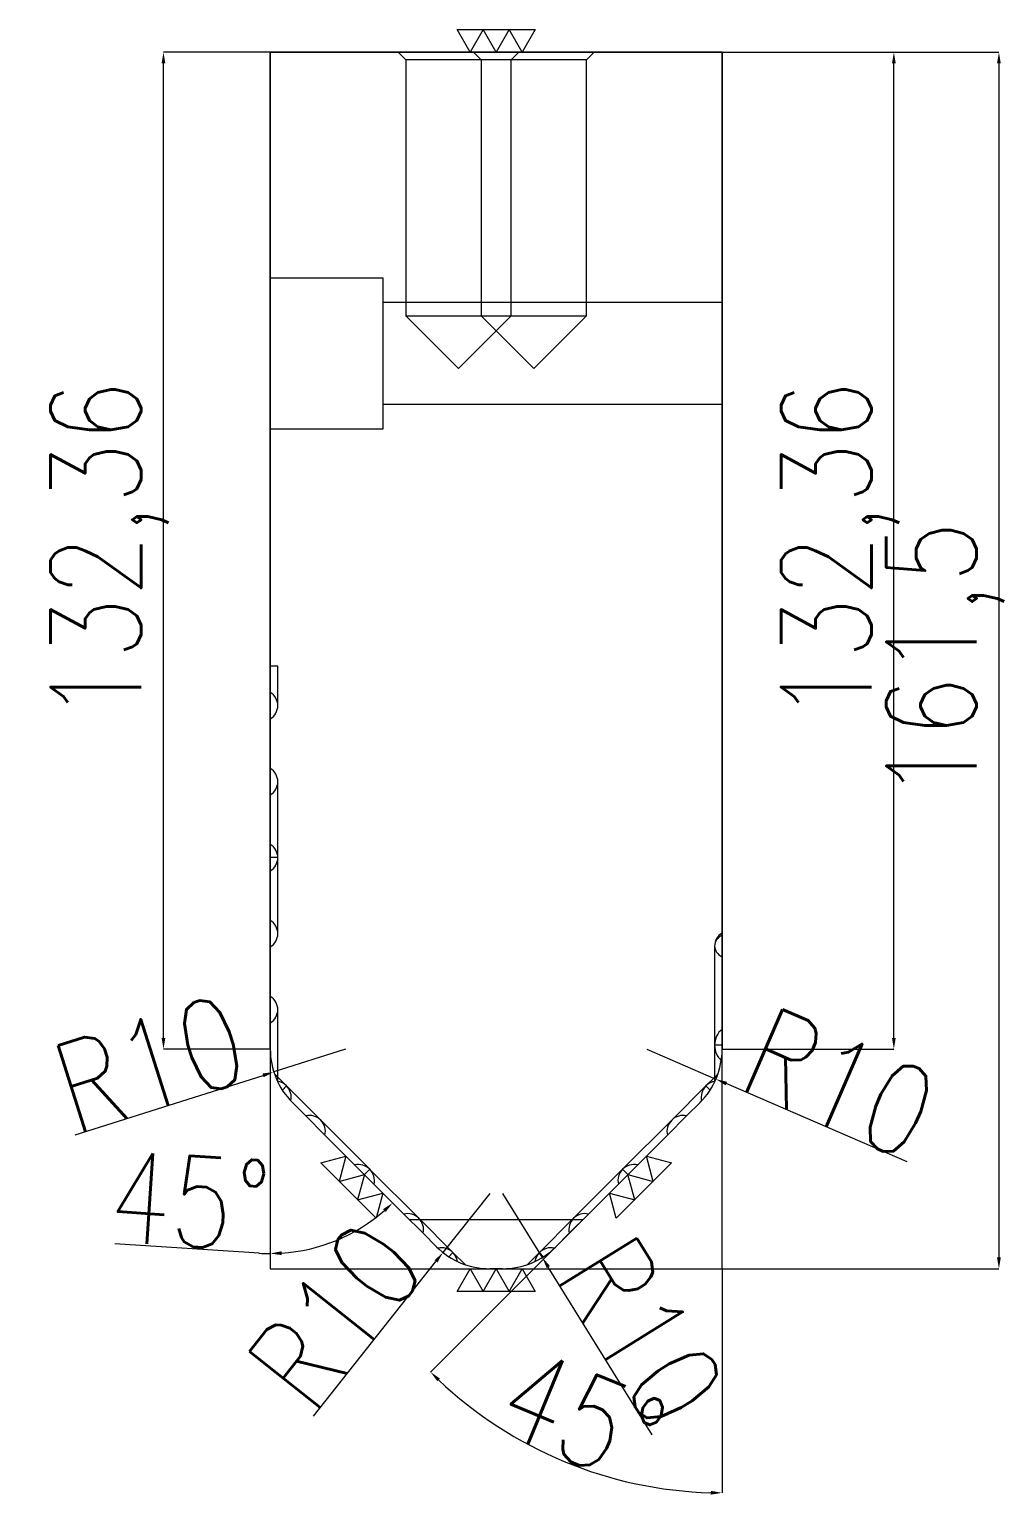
# Model space of a CAD drawing. Header units: millimetres. Extents: x -11315 to -10468, y 63511 to 64027.
# Drawn here: x -11315.1 to -11185.6, y 63510.9 to 63707.1 of the extents above; entities that cross this region are included whole.
import ezdxf

# ---------------------------------------------------------------- set-up
doc = ezdxf.new("R2010")
doc.units = ezdxf.units.MM
doc.linetypes.add('DASHED', pattern=[0])
doc.layers.add('DIM', color=4, linetype='Continuous', lineweight=20)
doc.layers.add('PUNCH', color=2, linetype='Continuous', lineweight=20)
doc.styles.add('TXT', font='txt.shx', dxfattribs={"width": 0.8, "bigfont": 'ctxt.shx'})
doc.dimstyles.new('零件', dxfattribs={"dimscale": 1.5, "dimtxt": 8, "dimasz": 1, "dimexe": 0, "dimexo": 0, "dimgap": 0, "dimtad": 1, "dimtxsty": 'TXT', "dimcen": 0, "dimclrd": 252, "dimclre": 252, "dimclrt": 4, "dimazin": 3, "dimtp": 0.001, "dimtm": 0.001, "dimtfac": 1, "dimtmove": 0, "dimatfit": 3, "dimlwd": 5, "dimlwe": 5})

# ---------------------------------------------------------------- blocks, each defined once
blk = doc.blocks.new('*D1111')
at = {"layer": 'Defpoints', "color": 0}
for p in [(-11223.09, 63704.1), (-11223.09, 63542.6), (-11186.33, 63542.6)]:
    blk.add_point(p, dxfattribs=at)
at = {"layer": 'DIM', "color": 252, "linetype": 'Continuous', "lineweight": 5}
for p, q in [((-11223.09, 63704.1), (-11186.33, 63704.1)), ((-11186.33, 63702.6), (-11186.33, 63544.1)), ((-11223.09, 63542.6), (-11186.33, 63542.6))]:
    blk.add_line(p, q, dxfattribs=at)
at = {"layer": 'DIM', "color": 252}
for points in [[(-11186.08, 63702.6), (-11186.58, 63702.6), (-11186.33, 63704.1)], [(-11186.58, 63544.1), (-11186.08, 63544.1), (-11186.33, 63542.6)]]:
    blk.add_solid(points, dxfattribs=at)
at = {"layer": 'DIM', "color": 4, "lineweight": 5, "insert": (-11193.47, 63623.35), "char_height": 12, "attachment_point": 5, "rotation": 90, "style": 'TXT'}
blk.add_mtext('161,5', dxfattribs=at)
blk = doc.blocks.new('*D1116')
at = {"layer": 'Defpoints', "color": 0}
for p in [(-11283.09, 63704.1), (-11275.82, 63560.34), (-11265.35, 63549.86), (-11271.59, 63547.7), (-11283.09, 63542.6)]:
    blk.add_point(p, dxfattribs=at)
at = {"layer": 'DIM', "color": 252, "linetype": 'Continuous', "lineweight": 5}
blk.add_line((-11284.58, 63544.67), (-11303.74, 63545.92), dxfattribs=at)
for start, end in [(273.7399, 311.2601), (266.2601, 270)]:
    blk.add_arc((-11283.09, 63567.6), 22.98, start, end, dxfattribs=at)
at = {"layer": 'DIM', "color": 252}
for points in [[(-11267.76, 63550.14), (-11268.1, 63550.51), (-11266.83, 63551.35)], [(-11281.59, 63544.92), (-11281.58, 63544.42), (-11283.09, 63544.62)]]:
    blk.add_solid(points, dxfattribs=at)
at = {"layer": 'DIM', "color": 4, "lineweight": 5, "insert": (-11293.75, 63551.56), "char_height": 12, "attachment_point": 5, "rotation": 356.2601, "style": 'TXT'}
blk.add_mtext('45%%d', dxfattribs=at)
blk = doc.blocks.new('*D1117')
at = {"layer": 'Defpoints', "color": 0}
for p in [(-11223.09, 63704.1), (-11227.79, 63562.89), (-11230.35, 63560.34), (-11223.09, 63542.6), (-11250.46, 63520.19)]:
    blk.add_point(p, dxfattribs=at)
at = {"layer": 'DIM', "color": 252, "linetype": 'Continuous', "lineweight": 5}
for p, q in [((-11230.35, 63560.34), (-11261.8, 63528.89)), ((-11223.09, 63542.6), (-11223.09, 63512.85))]:
    blk.add_line(p, q, dxfattribs=at)
blk.add_arc((-11223.09, 63567.6), 54.75, 226.5698, 268.4302, dxfattribs=at)
at = {"layer": 'DIM', "color": 252}
for points in [[(-11260.55, 63528.02), (-11260.9, 63527.66), (-11261.8, 63528.89)], [(-11224.59, 63512.62), (-11224.58, 63513.12), (-11223.09, 63512.85)]]:
    blk.add_solid(points, dxfattribs=at)
at = {"layer": 'DIM', "color": 4, "lineweight": 5, "insert": (-11241.63, 63522.83), "char_height": 12, "attachment_point": 5, "rotation": 337.5, "style": 'TXT'}
blk.add_mtext('45%%d', dxfattribs=at)
blk = doc.blocks.new('*D1118')
at = {"layer": 'Defpoints', "color": 0}
for p in [(-11253.94, 63552.6), (-11260.15, 63544.76)]:
    blk.add_point(p, dxfattribs=at)
at = {"layer": 'DIM', "color": 252, "linetype": 'Continuous', "lineweight": 5}
for p, q in [((-11253.94, 63552.6), (-11260.15, 63544.76)), ((-11277.33, 63523.05), (-11261.08, 63543.58))]:
    blk.add_line(p, q, dxfattribs=at)
at = {"layer": 'DIM', "color": 252}
blk.add_solid([(-11260.89, 63543.43), (-11261.28, 63543.74), (-11260.15, 63544.76)], dxfattribs=at)
at = {"layer": 'DIM', "color": 4, "lineweight": 5, "insert": (-11274.38, 63536.46), "char_height": 12, "attachment_point": 5, "rotation": 51.6336, "style": 'TXT'}
blk.add_mtext('R10', dxfattribs=at)
blk = doc.blocks.new('*D1119')
at = {"layer": 'Defpoints', "color": 0}
for p in [(-11252.23, 63552.6), (-11246.96, 63544.1)]:
    blk.add_point(p, dxfattribs=at)
at = {"layer": 'DIM', "color": 252, "linetype": 'Continuous', "lineweight": 5}
for p, q in [((-11252.23, 63552.6), (-11246.96, 63544.1)), ((-11232.37, 63520.57), (-11246.17, 63542.83))]:
    blk.add_line(p, q, dxfattribs=at)
at = {"layer": 'DIM', "color": 252}
blk.add_solid([(-11245.95, 63542.96), (-11246.38, 63542.7), (-11246.96, 63544.1)], dxfattribs=at)
at = {"layer": 'DIM', "color": 4, "lineweight": 5, "insert": (-11233.77, 63534.23), "char_height": 12, "attachment_point": 5, "rotation": 301.8036, "style": 'TXT'}
blk.add_mtext('R10', dxfattribs=at)
blk = doc.blocks.new('*D1120')
at = {"layer": 'Defpoints', "color": 0}
for p in [(-11233.09, 63571.74), (-11223.91, 63567.77)]:
    blk.add_point(p, dxfattribs=at)
at = {"layer": 'DIM', "color": 252, "linetype": 'Continuous', "lineweight": 5}
for p, q in [((-11233.09, 63571.74), (-11223.91, 63567.77)), ((-11198.5, 63556.78), (-11222.53, 63567.18))]:
    blk.add_line(p, q, dxfattribs=at)
at = {"layer": 'DIM', "color": 252}
blk.add_solid([(-11222.43, 63567.41), (-11222.63, 63566.95), (-11223.91, 63567.77)], dxfattribs=at)
at = {"layer": 'DIM', "color": 4, "lineweight": 5, "insert": (-11207.44, 63567.19), "char_height": 12, "attachment_point": 5, "rotation": 336.6094, "style": 'TXT'}
blk.add_mtext('R10', dxfattribs=at)
blk = doc.blocks.new('*D1121')
at = {"layer": 'Defpoints', "color": 0}
for p in [(-11273.09, 63571.74), (-11282.62, 63568.72)]:
    blk.add_point(p, dxfattribs=at)
at = {"layer": 'DIM', "color": 252, "linetype": 'Continuous', "lineweight": 5}
for p, q in [((-11273.09, 63571.74), (-11282.62, 63568.72)), ((-11309.01, 63560.36), (-11284.05, 63568.27))]:
    blk.add_line(p, q, dxfattribs=at)
at = {"layer": 'DIM', "color": 252}
blk.add_solid([(-11283.97, 63568.03), (-11284.12, 63568.51), (-11282.62, 63568.72)], dxfattribs=at)
at = {"layer": 'DIM', "color": 4, "lineweight": 5, "insert": (-11299.06, 63569.8), "char_height": 12, "attachment_point": 5, "rotation": 17.5885, "style": 'TXT'}
blk.add_mtext('R10', dxfattribs=at)
blk = doc.blocks.new('*D1122')
at = {"layer": 'Defpoints', "color": 0}
for p in [(-11223.09, 63704.1), (-11200.28, 63704.1), (-11223.09, 63571.74)]:
    blk.add_point(p, dxfattribs=at)
at = {"layer": 'DIM', "color": 252, "linetype": 'Continuous', "lineweight": 5}
for p, q in [((-11223.09, 63704.1), (-11200.28, 63704.1)), ((-11200.28, 63573.24), (-11200.28, 63702.6)), ((-11223.09, 63571.74), (-11200.28, 63571.74))]:
    blk.add_line(p, q, dxfattribs=at)
at = {"layer": 'DIM', "color": 252}
for points in [[(-11200.03, 63702.6), (-11200.53, 63702.6), (-11200.28, 63704.1)], [(-11200.53, 63573.24), (-11200.03, 63573.24), (-11200.28, 63571.74)]]:
    blk.add_solid(points, dxfattribs=at)
at = {"layer": 'DIM', "color": 4, "lineweight": 5, "insert": (-11207.42, 63637.92), "char_height": 12, "attachment_point": 5, "rotation": 90, "style": 'TXT'}
blk.add_mtext('132,36', dxfattribs=at)
blk = doc.blocks.new('*D1123')
at = {"layer": 'Defpoints', "color": 0}
for p in [(-11297.27, 63704.1), (-11283.09, 63704.1), (-11283.09, 63571.74)]:
    blk.add_point(p, dxfattribs=at)
at = {"layer": 'DIM', "color": 252, "linetype": 'Continuous', "lineweight": 5}
for p, q in [((-11283.09, 63704.1), (-11297.27, 63704.1)), ((-11297.27, 63573.24), (-11297.27, 63702.6)), ((-11283.09, 63571.74), (-11297.27, 63571.74))]:
    blk.add_line(p, q, dxfattribs=at)
at = {"layer": 'DIM', "color": 252}
for points in [[(-11297.02, 63702.6), (-11297.52, 63702.6), (-11297.27, 63704.1)], [(-11297.52, 63573.24), (-11297.02, 63573.24), (-11297.27, 63571.74)]]:
    blk.add_solid(points, dxfattribs=at)
at = {"layer": 'DIM', "color": 4, "lineweight": 5, "insert": (-11304.42, 63637.92), "char_height": 12, "attachment_point": 5, "rotation": 90, "style": 'TXT'}
blk.add_mtext('132,36', dxfattribs=at)

msp = doc.modelspace()

# ---------------------------------------------------------------- linework, layer by layer
at = {"layer": 'DIM', "linetype": 'Continuous', "lineweight": 5}
for points in [[(-11247.889, 63707.101), (-11249.621, 63704.101), (-11251.353, 63707.101), (-11253.085, 63704.101), (-11254.817, 63707.101), (-11256.549, 63704.101), (-11258.281, 63707.101), (-11247.889, 63707.101)], [(-11276.381, 63556.654), (-11273.035, 63557.551), (-11273.931, 63554.205), (-11270.585, 63555.101), (-11271.482, 63551.755), (-11268.136, 63552.652), (-11269.032, 63549.306), (-11276.381, 63556.654)], [(-11237.138, 63549.306), (-11238.035, 63552.652), (-11234.689, 63551.755), (-11235.585, 63555.101), (-11232.239, 63554.205), (-11233.136, 63557.551), (-11229.79, 63556.654), (-11237.138, 63549.306)], [(-11258.281, 63539.601), (-11256.549, 63542.601), (-11254.817, 63539.601), (-11253.085, 63542.601), (-11251.353, 63539.601), (-11249.621, 63542.601), (-11247.889, 63539.601), (-11258.281, 63539.601)]]:
    msp.add_lwpolyline(points, close=True, dxfattribs=at)
at = {"layer": 'DIM', "color": 252, "linetype": 'DASHED', "lineweight": 5, "ltscale": 0.554867}
msp.add_lwpolyline([(-11283.085, 63542.601), (-11223.085, 63542.601), (-11223.085, 63704.101), (-11283.085, 63704.101)], close=True, dxfattribs=at)
at = {"layer": 'PUNCH', "color": 11, "linetype": 'Continuous', "lineweight": 5}
for p, q in [((-11283.085, 63704.101), (-11223.085, 63704.101)), ((-11283.085, 63615.606), (-11283.085, 63619.101)), ((-11283.085, 63605.514), (-11283.085, 63609.008)), ((-11283.085, 63585.336), (-11283.085, 63588.83)), ((-11283.085, 63575.244), (-11283.085, 63578.738)), ((-11280.156, 63564.672), (-11278.376, 63562.892)), ((-11227.795, 63562.892), (-11226.014, 63564.672)), ((-11278.376, 63562.892), (-11275.822, 63560.338)), ((-11230.348, 63560.338), (-11227.795, 63562.892)), ((-11275.822, 63560.338), (-11265.348, 63549.864)), ((-11240.822, 63549.864), (-11230.348, 63560.338)), ((-11265.348, 63549.864), (-11262.795, 63547.311)), ((-11243.376, 63547.311), (-11240.822, 63549.864)), ((-11262.795, 63547.311), (-11261.014, 63545.53)), ((-11245.156, 63545.53), (-11243.376, 63547.311))]:
    msp.add_line(p, q, dxfattribs=at)
at = {"layer": 'PUNCH', "color": 5, "linetype": 'DASHED', "lineweight": 5, "ltscale": 0.554867}
for p, q in [((-11266.085, 63704.101), (-11265.088, 63703.104)), ((-11256.085, 63704.101), (-11255.088, 63703.104)), ((-11251.082, 63703.104), (-11250.085, 63704.101)), ((-11241.082, 63703.104), (-11240.085, 63704.101)), ((-11265.088, 63703.104), (-11265.088, 63669.101)), ((-11255.089, 63703.104), (-11265.088, 63703.104)), ((-11255.088, 63703.104), (-11255.088, 63669.101)), ((-11241.082, 63703.104), (-11255.088, 63703.104)), ((-11251.082, 63669.101), (-11251.082, 63703.104)), ((-11241.082, 63669.101), (-11241.082, 63703.104)), ((-11265.088, 63669.101), (-11258.085, 63662.098)), ((-11265.088, 63669.101), (-11255.088, 63669.101)), ((-11258.085, 63662.098), (-11251.082, 63669.101)), ((-11255.088, 63669.101), (-11248.085, 63662.098)), ((-11255.088, 63669.101), (-11241.082, 63669.101)), ((-11248.085, 63662.098), (-11241.082, 63669.101))]:
    msp.add_line(p, q, dxfattribs=at)
at = {"layer": 'PUNCH', "color": 31, "linetype": 'DASHED', "lineweight": 5, "ltscale": 0.554867}
for p, q in [((-11268.085, 63674.101), (-11283.085, 63674.101)), ((-11268.085, 63654.101), (-11268.085, 63674.101)), ((-11223.085, 63670.851), (-11268.085, 63670.851)), ((-11268.085, 63657.351), (-11223.085, 63657.351)), ((-11283.085, 63654.101), (-11268.085, 63654.101))]:
    msp.add_line(p, q, dxfattribs=at)
at = {"layer": 'PUNCH', "color": 11, "linetype": 'DASHED', "lineweight": 5, "ltscale": 0.554867}
for p, q in [((-11282.085, 63622.601), (-11283.085, 63622.601)), ((-11282.085, 63617.354), (-11282.085, 63622.601)), ((-11282.085, 63597.172), (-11282.085, 63607.261)), ((-11282.085, 63597.172), (-11283.085, 63597.172)), ((-11282.085, 63587.084), (-11282.085, 63597.172)), ((-11224.085, 63585.439), (-11224.085, 63572.281)), ((-11282.085, 63567.384), (-11282.085, 63576.991)), ((-11224.085, 63572.281), (-11224.085, 63567.991)), ((-11223.085, 63572.281), (-11224.085, 63572.281)), ((-11282.531, 63568.462), (-11282.531, 63568.462)), ((-11282.531, 63568.461), (-11282.531, 63568.462)), ((-11280.934, 63566.864), (-11282.531, 63568.461)), ((-11280.934, 63566.864), (-11281.484, 63566.315)), ((-11276.392, 63562.322), (-11280.934, 63566.864)), ((-11225.237, 63566.864), (-11229.779, 63562.322)), ((-11224.053, 63568.047), (-11225.237, 63566.864)), ((-11224.687, 63566.315), (-11225.237, 63566.864)), ((-11224.085, 63567.991), (-11224.085, 63567.384)), ((-11224.053, 63568.047), (-11224.053, 63568.047)), ((-11269.878, 63555.808), (-11276.392, 63562.322)), ((-11229.779, 63562.322), (-11236.292, 63555.808)), ((-11270.585, 63555.101), (-11269.878, 63555.808)), ((-11269.777, 63555.707), (-11269.878, 63555.808)), ((-11263.365, 63549.295), (-11269.777, 63555.707)), ((-11236.292, 63555.808), (-11242.806, 63549.295)), ((-11235.585, 63555.101), (-11236.292, 63555.808)), ((-11241.585, 63549.101), (-11264.585, 63549.101)), ((-11258.822, 63544.752), (-11263.364, 63549.295)), ((-11242.806, 63549.295), (-11247.348, 63544.752)), ((-11259.372, 63544.203), (-11258.822, 63544.752)), ((-11257.225, 63543.155), (-11258.822, 63544.752)), ((-11247.348, 63544.752), (-11248.946, 63543.155)), ((-11247.348, 63544.752), (-11246.799, 63544.203)), ((-11248.946, 63543.155), (-11248.946, 63543.155)), ((-11248.946, 63543.155), (-11248.946, 63543.155))]:
    msp.add_line(p, q, dxfattribs=at)
msp.add_arc((-11222.085, 63585.439), 2, 120, 180, dxfattribs=at)
at = {"layer": 'PUNCH', "color": 11, "linetype": 'Continuous', "lineweight": 5}
for centre, start, end in [((-11273.085, 63571.743), 180, 225), ((-11233.085, 63571.743), 315, 0), ((-11253.943, 63552.601), 225, 270), ((-11252.227, 63552.601), 270, 315)]:
    msp.add_arc(centre, 10, start, end, dxfattribs=at)
for centre, major_axis, ratio, start_param, end_param in [((-11284.085, 63617.354), (0, 2.018), 0.991074, 3.6651914, 5.7595865), ((-11284.085, 63607.261), (0, -2.018), 0.991074, 0.5235988, 2.6179939), ((-11284.085, 63587.084), (0, 2.018), 0.991074, 3.6651914, 5.7595865), ((-11284.085, 63576.991), (0, -2.018), 0.991074, 0.5235988, 2.6179939), ((-11277.806, 63560.908), (1.474, -1.474), 0.959366, 0.5235988, 2.6179939), ((-11228.364, 63560.908), (1.474, 1.474), 0.959366, 0.5235988, 2.6179939), ((-11264.779, 63547.88), (1.474, -1.474), 0.959366, 0.5235988, 2.6179939), ((-11241.392, 63547.88), (1.474, 1.474), 0.959366, 0.5235988, 2.6179939)]:
    msp.add_ellipse(centre, major_axis=major_axis, ratio=ratio, start_param=start_param, end_param=end_param, dxfattribs=at)
at = {"layer": 'PUNCH', "color": 11, "linetype": 'DASHED', "lineweight": 5, "ltscale": 0.554867}
for centre, major_axis, ratio, start_param, end_param in [((-11284.085, 63597.172), (0, -2.018), 0.991074, 1.5707963, 2.6179939), ((-11284.085, 63597.172), (0, -2.018), 0.991074, 0.5235988, 1.5707963), ((-11222.085, 63572.281), (0, 2.42), 0.826343, 0.5235988, 1.5707963), ((-11222.085, 63572.281), (0, 2.42), 0.826343, 1.5707963, 2.5535352), ((-11282.348, 63565.45), (1.474, -1.474), 0.959366, 1.5707963, 2.2264824), ((-11282.348, 63565.45), (1.474, -1.474), 0.959366, 0.5261485, 1.5707963), ((-11223.822, 63565.45), (1.474, 1.474), 0.959366, 1.5707963, 2.6154442), ((-11223.822, 63565.45), (1.474, 1.474), 0.959366, 0.9151103, 1.5707963), ((-11271.292, 63554.394), (1.474, -1.474), 0.959366, 1.5707963, 2.6179939), ((-11234.878, 63554.394), (1.474, 1.474), 0.959366, 0.5235988, 1.5707963), ((-11271.292, 63554.394), (1.474, -1.474), 0.959366, 0.5235988, 1.5707963), ((-11234.878, 63554.394), (1.474, 1.474), 0.959366, 1.5707963, 2.6179939), ((-11260.237, 63543.338), (1.474, -1.474), 0.959366, 1.5707963, 2.6154442), ((-11260.237, 63543.338), (1.474, -1.474), 0.959366, 0.9151103, 1.5707963), ((-11245.934, 63543.338), (1.474, 1.474), 0.959366, 1.5707963, 2.2264824), ((-11245.934, 63543.338), (1.474, 1.474), 0.959366, 0.5261485, 1.5707963)]:
    msp.add_ellipse(centre, major_axis=major_axis, ratio=ratio, start_param=start_param, end_param=end_param, dxfattribs=at)
at = {"layer": 'PUNCH', "color": 155, "linetype": 'DASHED', "lineweight": 5, "ltscale": 0.554867}
msp.add_ellipse((-11222.085, 63585.439), major_axis=(-2, 0), ratio=0.826343, start_param=5.2359878, end_param=7.3303829, dxfattribs=at)
msp.add_ellipse((-11222.085, 63585.439), major_axis=(-2, 0), ratio=0.826343, start_param=5.2359878, end_param=7.3303829, dxfattribs=at)
msp.add_ellipse((-11222.085, 63585.439), major_axis=(-2, 0), ratio=0.826343, start_param=5.2359878, end_param=7.3303829, dxfattribs=at)
msp.add_ellipse((-11222.085, 63585.439), major_axis=(-2, 0), ratio=0.826343, start_param=5.2359878, end_param=7.3303829, dxfattribs=at)
msp.add_ellipse((-11222.085, 63585.439), major_axis=(-2, 0), ratio=0.826343, start_param=5.2359878, end_param=7.3303829, dxfattribs=at)
msp.add_ellipse((-11222.085, 63585.439), major_axis=(-2, 0), ratio=0.826343, start_param=5.2359878, end_param=7.3303829, dxfattribs=at)
at = {"layer": 'PUNCH', "color": 11, "linetype": 'Continuous', "lineweight": 5}
for points in [[(-11283.085, 63619.102), (-11283.085, 63704.101)], [(-11283.085, 63609.008), (-11283.085, 63615.606)], [(-11283.085, 63588.831), (-11283.085, 63605.513)], [(-11283.085, 63578.738), (-11283.085, 63585.336)], [(-11283.085, 63571.743), (-11283.085, 63575.243)]]:
    msp.add_open_spline(points, degree=1, dxfattribs=at)
for points, knots in [([(-11223.085, 63704.101), (-11223.085, 63701.034), (-11223.085, 63697.968), (-11223.085, 63655.925), (-11223.085, 63616.949), (-11223.085, 63575.896), (-11223.085, 63573.82), (-11223.085, 63571.743)], [0, 0, 0, 0, 0.0695085, 0.0695085, 0.9529387, 0.9529387, 1, 1, 1, 1]), ([(-11252.227, 63542.601), (-11252.23, 63542.601), (-11252.233, 63542.601), (-11252.805, 63542.601), (-11253.374, 63542.601), (-11253.943, 63542.601)], [0, 0, 0, 0, 0.0045837, 0.0045837, 1, 1, 1, 1])]:
    msp.add_open_spline(points, degree=3, knots=knots, dxfattribs=at)
at = {"layer": 'PUNCH', "color": 11, "linetype": 'DASHED', "lineweight": 5, "ltscale": 0.554867}
for points, knots in [([(-11223.639, 63568.461), (-11223.666, 63568.435), (-11223.691, 63568.408), (-11223.727, 63568.369), (-11223.739, 63568.356), (-11223.762, 63568.33), (-11223.774, 63568.317), (-11223.807, 63568.279), (-11223.827, 63568.255), (-11223.865, 63568.21), (-11223.883, 63568.189), (-11223.907, 63568.16), (-11223.915, 63568.15), (-11223.93, 63568.133), (-11223.937, 63568.124), (-11223.957, 63568.101), (-11223.969, 63568.087), (-11223.985, 63568.07), (-11223.99, 63568.064), (-11224, 63568.054), (-11224.004, 63568.049), (-11224.017, 63568.036), (-11224.025, 63568.029), (-11224.044, 63568.012), (-11224.054, 63568.005), (-11224.07, 63567.997), (-11224.075, 63567.995), (-11224.081, 63567.996), (-11224.082, 63567.997), (-11224.084, 63567.999), (-11224.085, 63568), (-11224.086, 63568.004), (-11224.085, 63568.009), (-11224.08, 63568.018), (-11224.076, 63568.023), (-11224.067, 63568.035), (-11224.06, 63568.04), (-11224.038, 63568.059), (-11224.017, 63568.071), (-11223.966, 63568.096), (-11223.934, 63568.107), (-11223.876, 63568.123), (-11223.855, 63568.128), (-11223.809, 63568.136), (-11223.783, 63568.14), (-11223.756, 63568.143)], [0, 0, 0, 0, 0.03125, 0.03125, 0.046875, 0.046875, 0.0625, 0.0625, 0.09375, 0.09375, 0.125, 0.125, 0.140625, 0.140625, 0.15625, 0.15625, 0.1875, 0.1875, 0.203125, 0.203125, 0.21875, 0.21875, 0.25, 0.25, 0.3125, 0.3125, 0.375, 0.375, 0.40625, 0.40625, 0.4375, 0.4375, 0.5, 0.5, 0.5625, 0.5625, 0.625, 0.625, 0.75, 0.75, 0.875, 0.875, 0.9375, 0.9375, 1, 1, 1, 1]), ([(-11223.747, 63568.166), (-11223.761, 63568.164), (-11223.775, 63568.162), (-11223.801, 63568.157), (-11223.813, 63568.155), (-11223.849, 63568.147), (-11223.87, 63568.141), (-11223.93, 63568.123), (-11223.962, 63568.109), (-11224.015, 63568.08), (-11224.036, 63568.065), (-11224.059, 63568.042), (-11224.065, 63568.035), (-11224.076, 63568.02), (-11224.079, 63568.013), (-11224.084, 63568.001), (-11224.086, 63567.995), (-11224.085, 63567.985), (-11224.083, 63567.981), (-11224.078, 63567.977), (-11224.076, 63567.976), (-11224.071, 63567.976), (-11224.068, 63567.976), (-11224.061, 63567.978), (-11224.056, 63567.98), (-11224.047, 63567.985), (-11224.041, 63567.989), (-11224.029, 63567.999), (-11224.021, 63568.005), (-11224.005, 63568.021), (-11223.996, 63568.031), (-11223.974, 63568.055), (-11223.963, 63568.069), (-11223.946, 63568.09), (-11223.942, 63568.094), (-11223.935, 63568.103), (-11223.932, 63568.107), (-11223.92, 63568.121), (-11223.912, 63568.131), (-11223.888, 63568.163), (-11223.87, 63568.186), (-11223.841, 63568.223), (-11223.831, 63568.236), (-11223.81, 63568.262), (-11223.799, 63568.275), (-11223.765, 63568.316), (-11223.742, 63568.344), (-11223.693, 63568.401), (-11223.667, 63568.43), (-11223.64, 63568.458)], [0, 0, 0, 0, 0.03125, 0.03125, 0.0625, 0.0625, 0.125, 0.125, 0.25, 0.25, 0.375, 0.375, 0.4375, 0.4375, 0.5, 0.5, 0.5625, 0.5625, 0.625, 0.625, 0.65625, 0.65625, 0.6875, 0.6875, 0.71875, 0.71875, 0.75, 0.75, 0.78125, 0.78125, 0.8125, 0.8125, 0.84375, 0.84375, 0.8515625, 0.8515625, 0.859375, 0.859375, 0.875, 0.875, 0.90625, 0.90625, 0.921875, 0.921875, 0.9375, 0.9375, 0.96875, 0.96875, 1, 1, 1, 1]), ([(-11224.085, 63567.384), (-11224.085, 63567.384), (-11224.084, 63567.386), (-11224.082, 63567.391), (-11224.081, 63567.393), (-11224.08, 63567.395)], [0, 0, 0, 0, 0.7048323, 0.7048323, 1, 1, 1, 1])]:
    msp.add_open_spline(points, degree=3, knots=knots, dxfattribs=at)

# ---------------------------------------------------------------- dimensions: what is measured, and where the dimension line sits
at = {"layer": 'DIM', "linetype": 'Continuous', "lineweight": 5}
for base, p1, p2, picture, middle in [((-11297.274, 63704.101), (-11283.085, 63571.743), (-11283.085, 63704.101), '*D1123', (-11304.417, 63637.922)), ((-11200.28, 63704.101), (-11223.085, 63571.743), (-11223.085, 63704.101), '*D1122', (-11207.423, 63637.922))]:
    dim = msp.add_linear_dim(base=base, p1=p1, p2=p2, angle=90, dimstyle='零件', dxfattribs=at)
    dim.commit()
    dim.dimension.update_dxf_attribs({"geometry": picture, "text_midpoint": middle})
for base, line1, line2, picture, middle in [((-11271.593, 63547.696), ((-11283.085, 63704.101), (-11283.085, 63542.601)), ((-11275.822, 63560.338), (-11265.348, 63549.864)), '*D1116', (-11293.754, 63551.564)), ((-11250.4601, 63520.1867), ((-11223.0853, 63542.6012), (-11223.0853, 63704.1012)), ((-11230.3482, 63560.3383), (-11227.795, 63562.8915)), '*D1117', (-11241.6316, 63522.8264))]:
    dim = msp.add_angular_dim_2l(base=base, line1=line1, line2=line2, dimstyle='零件', dxfattribs=at)
    dim.commit()
    dim.dimension.update_dxf_attribs({"geometry": picture, "text_midpoint": middle})
dim = msp.add_linear_dim(base=(-11186.325, 63542.601), p1=(-11223.085, 63704.101), p2=(-11223.085, 63542.601), angle=90, dimstyle='零件', dxfattribs=at)
dim.commit()
dim.dimension.update_dxf_attribs({"geometry": '*D1111', "text_midpoint": (-11186.325, 63623.351), "dimtype": 160})
for center, mpoint, picture, middle in [((-11273.085, 63571.743), (-11282.618, 63568.722), '*D1121', (-11299.057, 63569.805)), ((-11233.085, 63571.743), (-11223.907, 63567.773), '*D1120', (-11207.443, 63567.189)), ((-11253.943, 63552.601), (-11260.15, 63544.761), '*D1118', (-11274.378, 63536.455)), ((-11252.227, 63552.601), (-11246.957, 63544.103), '*D1119', (-11233.772, 63534.225))]:
    dim = msp.add_radius_dim(center=center, mpoint=mpoint, dimstyle='零件', dxfattribs=at)
    dim.commit()
    dim.dimension.update_dxf_attribs({"geometry": picture, "text_midpoint": middle})

doc.saveas('drawing.dxf')
